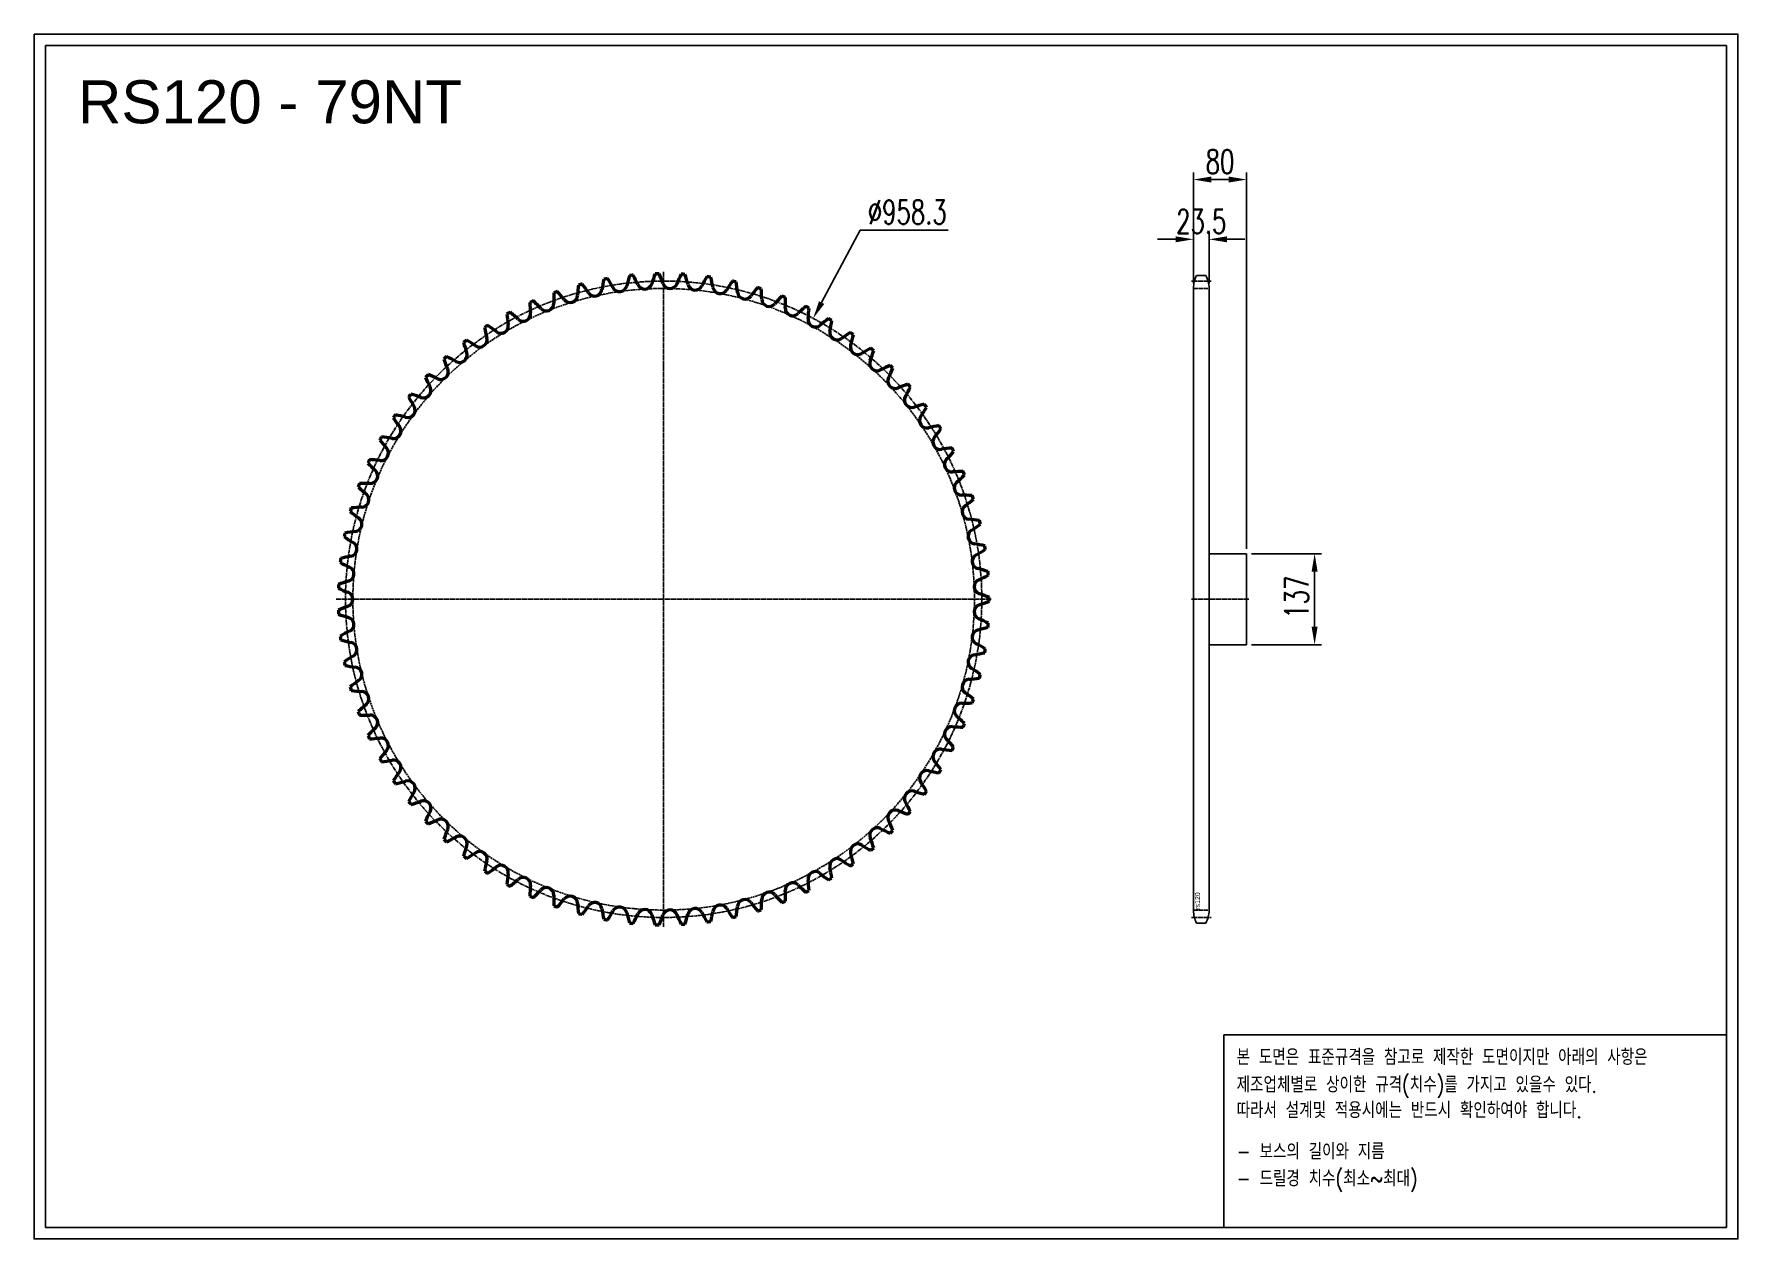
# Model space of a CAD drawing. Header units: millimetres. Extents: x -37232 to -34666, y 48101 to 49916.
import ezdxf

# ---------------------------------------------------------------- set-up
doc = ezdxf.new("R2010")
doc.units = ezdxf.units.MM
for name, pattern in [('AM_ISO02W050', [7.5, 6, -1.5]), ('AM_ISO02W050x2', [3.75, 3, -0.75]), ('AM_ISO08W050', [18, 12, -1.5, 3, -1.5]), ('AM_ISO08W050x2', [9, 6, -0.75, 1.5, -0.75])]:
    doc.linetypes.add(name, pattern=pattern)
for name, color, linetype, lineweight in [('AM_0N', 7, 'Continuous', 50), ('AM_3N', 6, 'AM_ISO02W050', 25), ('AM_7', 4, 'AM_ISO08W050', 25), ('AM_7N', 4, 'AM_ISO08W050', 25)]:
    doc.layers.add(name, color=color, linetype=linetype, lineweight=lineweight)
doc.layers.add('S-DIM', color=7, linetype='Continuous')
doc.styles.add('HAN', font='ROMANS.shx', dxfattribs={"width": 0.7, "bigfont": 'whgtxt.shx'})
doc.styles.add('HSG', font='SIMPLEX.shx', dxfattribs={"width": 0.7, "bigfont": 'HSG.shx'})
doc.styles.get("Standard").update_dxf_attribs({"font": 'arial.ttf'})
doc.dimstyles.new('APP50', dxfattribs={"dimscale": 15, "dimtxt": 2.4, "dimasz": 1.8, "dimexe": 0.7, "dimexo": 0.5, "dimgap": 0.6, "dimtad": 1, "dimtoh": 1, "dimdec": 1, "dimrnd": 0.01, "dimzin": 9, "dimdsep": 46, "dimtxsty": 'HSG', "dimcen": 0, "dimclrd": 1, "dimclre": 1, "dimclrt": 256, "dimazin": 2, "dimtp": 1, "dimtm": 1, "dimtfac": 0.5, "dimtdec": 1, "dimtofl": 0, "dimtmove": 0, "dimatfit": 3, "dimfxl": 0, "dimtvp": 1, "dimtolj": 2, "dimlwd": -1, "dimlwe": -1, "dimarcsym": 0})

# ---------------------------------------------------------------- blocks, each defined once
blk = doc.blocks.new('*D1')
at = {"layer": 'Defpoints', "color": 0, "transparency": 16777216}
for p in [(-35406.2, 49133), (-35406.2, 48996), (-35303.7, 48996)]:
    blk.add_point(p, dxfattribs=at)
at = {"layer": 'S-DIM', "color": 1, "transparency": 16777216}
for p, q in [((-35398.7, 49133), (-35293.2, 49133)), ((-35303.7, 49106), (-35303.7, 49023)), ((-35398.7, 48996), (-35293.2, 48996))]:
    blk.add_line(p, q, dxfattribs=at)
for points in [[(-35308.2, 49106), (-35299.2, 49106), (-35303.7, 49133)], [(-35308.2, 49023), (-35299.2, 49023), (-35303.7, 48996)]]:
    blk.add_solid(points, dxfattribs=at)
at = {"layer": 'S-DIM', "transparency": 16777216, "insert": (-35330.7, 49067.7), "char_height": 36, "attachment_point": 5, "rotation": 90, "style": 'HSG'}
blk.add_mtext('\\A2;137', dxfattribs=at)
blk = doc.blocks.new('*D2')
at = {"layer": 'Defpoints', "color": 0, "transparency": 16777216}
for p in [(-35462.7, 49606.5), (-35486.2, 49532.5), (-35462.7, 49532.5)]:
    blk.add_point(p, dxfattribs=at)
at = {"layer": 'S-DIM', "color": 1, "transparency": 16777216}
for p, q in [((-35513.2, 49606.5), (-35540.2, 49606.5)), ((-35486.2, 49540), (-35486.2, 49617)), ((-35462.7, 49540), (-35462.7, 49617)), ((-35435.7, 49606.5), (-35408.7, 49606.5))]:
    blk.add_line(p, q, dxfattribs=at)
for points in [[(-35513.2, 49611), (-35513.2, 49602), (-35486.2, 49606.5)], [(-35435.7, 49611), (-35435.7, 49602), (-35462.7, 49606.5)]]:
    blk.add_solid(points, dxfattribs=at)
at = {"layer": 'S-DIM', "transparency": 16777216, "insert": (-35474.4, 49633.5), "char_height": 36, "attachment_point": 5, "style": 'HSG'}
blk.add_mtext('\\A2;23.5', dxfattribs=at)
blk = doc.blocks.new('*D3')
at = {"layer": 'Defpoints', "color": 0, "transparency": 16777216}
for p in [(-35406.2, 49696.5), (-35486.2, 49532.5), (-35406.2, 49133)]:
    blk.add_point(p, dxfattribs=at)
at = {"layer": 'S-DIM', "color": 1, "transparency": 16777216}
for p, q in [((-35486.2, 49540), (-35486.2, 49707)), ((-35406.2, 49140.5), (-35406.2, 49707)), ((-35459.2, 49696.5), (-35433.2, 49696.5))]:
    blk.add_line(p, q, dxfattribs=at)
for points in [[(-35459.2, 49701), (-35459.2, 49692), (-35486.2, 49696.5)], [(-35433.2, 49701), (-35433.2, 49692), (-35406.2, 49696.5)]]:
    blk.add_solid(points, dxfattribs=at)
at = {"layer": 'S-DIM', "transparency": 16777216, "insert": (-35446.2, 49723.5), "char_height": 36, "attachment_point": 5, "style": 'HSG'}
blk.add_mtext('\\A2;80', dxfattribs=at)
blk = doc.blocks.new('notice1')
at = {"color": 4}
blk.add_lwpolyline([(-22142.12, 1735.9), (-22053.8, 1735.9), (-22053.8, 1702.07), (-22142.12, 1702.07)], close=True, dxfattribs=at)
at = {"color": 4, "style": 'HAN', "width": 0.8}
for s, p in [('본 도면은 표준규격을 참고로 제작한 도면이지만 아래의 사항은', (-22139.9, 1730.62)), ('제조업체별로 상이한 규격(치수)를 가지고 있을수 있다.', (-22139.9, 1725.78)), ('따라서 설계및 적용시에는 반드시 확인하여야 합니다.', (-22139.9, 1721.28)), ('- 보스의 길이와 지름', (-22139.9, 1714.03)), ('- 드릴경 치수(최소~최대)', (-22139.9, 1709.27))]:
    blk.add_text(s, height=2.7949, dxfattribs=at).set_placement(p)
blk = doc.blocks.new('*D5')
at = {"layer": 'Defpoints', "color": 0, "transparency": 16777216}
for p in [(-36058.9, 49487.4), (-36509.3, 48641.5)]:
    blk.add_point(p, dxfattribs=at)
at = {"layer": 'S-DIM', "color": 1, "linetype": 'ByBlock', "transparency": 16777216}
for p, q in [((-35988, 49620.5), (-36046.2, 49511.2)), ((-35855.4, 49620.5), (-35988, 49620.5))]:
    blk.add_line(p, q, dxfattribs=at)
at = {"layer": 'S-DIM', "color": 1, "transparency": 16777216}
blk.add_solid([(-36050.2, 49513.3), (-36042.2, 49509.1), (-36058.9, 49487.4)], dxfattribs=at)
at = {"layer": 'S-DIM', "transparency": 16777216, "insert": (-35917.2, 49647.5), "char_height": 36, "attachment_point": 5, "style": 'HSG'}
blk.add_mtext('\\A2;∅958.3', dxfattribs=at)

msp = doc.modelspace()

# ---------------------------------------------------------------- linework, layer by layer
for p, q in [((-35481.42, 49552.02), (-35467.39, 49552.02)), ((-35486.15, 49533.02), (-35486.15, 48595.86)), ((-35462.65, 49533.02), (-35462.65, 48595.86)), ((-35462.65, 49132.99), (-35406.15, 49132.99)), ((-35406.15, 49132.99), (-35406.15, 48995.99)), ((-35406.15, 48995.99), (-35462.65, 48995.99)), ((-35481.42, 48576.86), (-35467.39, 48576.86))]:
    msp.add_line(p, q)
for points in [[(-37232.29, 49915.58), (-34666.17, 49915.58), (-34666.17, 48101.15), (-37232.29, 48101.15)], [(-37215.01, 49898.3), (-34683.45, 49898.3), (-34683.45, 48118.43), (-37215.01, 48118.43)]]:
    msp.add_lwpolyline(points, close=True)
for centre, start, end in [((-35445.65, 49533.02), 152.02179, 180), ((-35503.15, 49533.02), 0, 27.97821), ((-35445.65, 48595.86), 180, 207.97821), ((-35503.15, 48595.86), 332.02179, 0)]:
    msp.add_arc(centre, 40.5, start, end)
at = {"layer": 'AM_0N'}
for centre, radius, start, end in [((-36128.77, 49489.52), 216.08, 163.2078, 167.40506), ((-36284.11, 49064.44), 490.22, 95.35937, 96.03303), ((-36520.35, 49450.46), 216.08, 23.98734, 28.1846), ((-36095.49, 49475.83), 216.08, 158.65084, 162.8481), ((-36284.11, 49064.44), 490.22, 90.80241, 91.47607), ((-36488.94, 49468.01), 216.08, 19.43038, 23.62764), ((-36063.4, 49459.55), 216.08, 154.09388, 158.29114), ((-36284.11, 49064.44), 490.22, 86.24545, 86.91911), ((-36456.23, 49483.01), 216.08, 14.87342, 19.07068), ((-36284.11, 49064.44), 490.22, 109.03026, 109.70392), ((-36604.89, 49383.69), 216.08, 37.65823, 41.85549), ((-36198.06, 49508.76), 216.08, 172.32173, 176.51899), ((-36284.11, 49064.44), 490.22, 104.4733, 105.14696), ((-36578.51, 49408.16), 216.08, 33.10127, 37.29852), ((-36388.1, 49532.3), 11.23, 213.10127, 351.96203), ((-36163.03, 49500.52), 216.08, 167.76477, 171.96203), ((-36284.11, 49064.44), 490.22, 99.91633, 100.58999), ((-36550.27, 49430.47), 216.08, 28.5443, 32.74156), ((-36350.6, 49539.08), 11.23, 208.5443, 347.40506), ((-36312.68, 49542.86), 11.23, 203.98734, 342.8481), ((-36274.58, 49543.62), 11.23, 199.43038, 338.29114), ((-36236.54, 49541.35), 11.23, 194.87342, 333.73418), ((-36032.71, 49440.76), 216.08, 149.53692, 153.73418), ((-36284.11, 49064.44), 490.22, 81.68849, 82.36215), ((-36422.43, 49495.36), 216.08, 10.31646, 14.51371), ((-36198.8, 49536.06), 11.23, 190.31646, 329.17722), ((-36003.6, 49419.6), 216.08, 144.97996, 149.17722), ((-36284.11, 49064.44), 490.22, 77.13152, 77.80518), ((-36387.75, 49504.98), 216.08, 5.75949, 9.95675), ((-36161.6, 49527.79), 11.23, 185.75949, 324.62025), ((-35976.27, 49396.19), 216.08, 140.42299, 144.62025), ((-36284.11, 49064.44), 490.22, 72.57456, 73.24822), ((-36352.42, 49511.83), 216.08, 1.20253, 5.39979), ((-36284.11, 49064.44), 490.22, 113.58722, 114.26088), ((-36269.53, 49516.78), 216.08, 181.43565, 185.63291), ((-36629.24, 49357.19), 216.08, 42.21519, 46.41245), ((-36460.9, 49509.92), 11.23, 222.21519, 1.07595), ((-36233.64, 49514.19), 216.08, 176.87869, 181.07595), ((-36424.95, 49522.56), 11.23, 217.65823, 356.51899), ((-36125.17, 49516.6), 11.23, 181.20253, 320.06329), ((-35950.89, 49370.68), 216.08, 135.86603, 140.06329), ((-36284.11, 49064.44), 490.22, 68.0176, 68.69126), ((-36089.75, 49502.54), 11.23, 176.64557, 315.50633), ((-36316.66, 49515.84), 216.08, 356.64557, 0.84283), ((-35927.61, 49343.24), 216.08, 131.30907, 135.50633), ((-36284.11, 49064.44), 490.22, 63.46064, 64.1343), ((-36280.7, 49517), 216.08, 352.08861, 356.28587), ((-36284.11, 49064.44), 490.22, 122.70114, 123.37481), ((-36671.26, 49298.83), 216.08, 51.32911, 55.52637), ((-36529.23, 49476.29), 11.23, 231.32911, 10.18987), ((-36284.11, 49064.44), 490.22, 118.14418, 118.81784), ((-36305.51, 49516.5), 216.08, 185.99261, 190.18987), ((-36651.41, 49328.85), 216.08, 46.77215, 50.96941), ((-36495.73, 49494.47), 11.23, 226.77215, 5.63291), ((-36055.56, 49485.71), 11.23, 172.08861, 310.94937), ((-35906.59, 49314.03), 216.08, 126.75211, 130.94937), ((-36284.11, 49064.44), 490.22, 58.90368, 59.57734), ((-36244.75, 49515.3), 216.08, 347.53165, 351.7289), ((-36284.11, 49064.44), 490.22, 127.25811, 127.93177), ((-36376.85, 49507.41), 216.08, 195.10654, 199.3038), ((-36688.66, 49267.33), 216.08, 55.88608, 60.08333), ((-36561.18, 49455.52), 11.23, 235.88608, 14.74684), ((-36341.36, 49513.38), 216.08, 190.54958, 194.74684), ((-36022.81, 49466.22), 11.23, 167.53165, 306.39241), ((-35887.95, 49283.25), 216.08, 122.19515, 126.39241), ((-36284.11, 49064.44), 490.22, 54.34671, 55.02037), ((-36209.05, 49510.74), 216.08, 342.97468, 347.17194), ((-36284.11, 49064.44), 490.22, 131.81507, 132.48873), ((-36411.75, 49498.64), 216.08, 199.6635, 203.86076), ((-36703.5, 49234.54), 216.08, 60.44304, 64.6403), ((-36591.37, 49432.27), 11.23, 240.44304, 19.3038), ((-35991.71, 49444.19), 11.23, 162.97468, 301.83544), ((-35871.82, 49251.08), 216.08, 117.63818, 121.83544), ((-35962.47, 49419.76), 11.23, 158.41772, 297.27848), ((-36173.83, 49503.37), 216.08, 338.41772, 342.61498), ((-36284.11, 49064.44), 490.22, 49.78975, 50.46341), ((-36284.11, 49064.44), 490.22, 136.37203, 137.04569), ((-36445.84, 49487.13), 216.08, 204.22046, 208.41772), ((-36715.69, 49200.69), 216.08, 65, 69.19726), ((-36619.62, 49406.69), 11.23, 245, 23.86076), ((-35858.29, 49217.74), 216.08, 113.08122, 117.27848), ((-35935.25, 49393.08), 11.23, 153.86076, 292.72152), ((-36139.31, 49493.22), 216.08, 333.86076, 338.05802), ((-36284.11, 49064.44), 490.22, 45.23279, 45.90645), ((-36284.11, 49064.44), 490.22, 140.92899, 141.60265), ((-36725.15, 49165.97), 216.08, 69.55696, 73.75422), ((-36645.76, 49378.95), 11.23, 249.55696, 28.41772), ((-35847.46, 49183.42), 216.08, 108.52426, 112.72152), ((-36105.7, 49480.36), 216.08, 329.3038, 333.50106), ((-36284.11, 49064.44), 490.22, 40.67583, 41.34949), ((-36669.6, 49349.23), 11.23, 254.11392, 32.97468), ((-36478.91, 49472.94), 216.08, 208.77743, 212.97468), ((-35910.25, 49364.33), 11.23, 149.3038, 288.16456), ((-35839.38, 49148.35), 216.08, 103.9673, 108.16456), ((-36073.22, 49464.87), 216.08, 324.74684, 328.94409), ((-36284.11, 49064.44), 490.22, 36.11887, 36.79253), ((-36691.01, 49317.7), 11.23, 258.67089, 37.53165), ((-36284.11, 49064.44), 490.22, 145.48595, 146.15962), ((-36510.75, 49456.17), 216.08, 213.33439, 217.53165), ((-36731.82, 49130.61), 216.08, 74.11392, 78.31118), ((-35887.6, 49333.68), 11.23, 144.74684, 283.60759), ((-35834.12, 49112.75), 216.08, 99.41034, 103.60759), ((-36042.07, 49446.85), 216.08, 320.18987, 324.38713), ((-36284.11, 49064.44), 490.22, 31.5619, 32.23556), ((-36284.11, 49064.44), 490.22, 150.04292, 150.71658), ((-36541.16, 49436.93), 216.08, 217.89135, 222.08861), ((-36735.66, 49094.83), 216.08, 78.67089, 82.86814), ((-35867.46, 49301.32), 11.23, 140.18987, 279.05063), ((-36284.11, 49064.44), 490.22, 154.59988, 155.27354), ((-36736.65, 49058.85), 216.08, 83.22785, 87.42511), ((-36709.84, 49284.57), 11.23, 263.22785, 42.08861), ((-35831.71, 49076.85), 216.08, 94.85337, 99.05063), ((-35849.96, 49267.47), 11.23, 135.63291, 274.49367), ((-36012.45, 49426.41), 216.08, 315.63291, 319.83017), ((-36284.11, 49064.44), 490.22, 27.00494, 27.6786), ((-36569.94, 49415.33), 216.08, 222.44831, 226.64557), ((-36725.99, 49250.05), 11.23, 267.78481, 46.64557), ((-35832.15, 49040.87), 216.08, 90.29641, 94.49367), ((-35984.55, 49403.68), 216.08, 311.07595, 315.27321), ((-36284.11, 49064.44), 490.22, 22.44798, 23.12164), ((-36284.11, 49064.44), 490.22, 159.15684, 159.8305), ((-36596.92, 49391.51), 216.08, 227.00527, 231.20253), ((-36734.77, 49022.92), 216.08, 87.78481, 91.98207), ((-36739.34, 49214.36), 11.23, 272.34177, 51.20253), ((-35835.2, 49232.33), 11.23, 131.07595, 269.93671), ((-35835.45, 49005.03), 216.08, 85.73945, 89.93671), ((-36284.11, 49064.44), 490.22, 17.89102, 18.56468), ((-36284.11, 49064.44), 490.22, 163.7138, 164.38746), ((-36621.91, 49365.62), 216.08, 231.56224, 235.75949), ((-36730.05, 48987.24), 216.08, 92.34177, 96.53903), ((-35823.28, 49196.14), 11.23, 126.51899, 265.37975), ((-35958.55, 49378.81), 216.08, 306.51899, 310.71625), ((-36749.81, 49177.71), 11.23, 276.89873, 55.75949), ((-35814.27, 49159.11), 11.23, 121.96203, 260.82278), ((-35841.59, 48969.58), 216.08, 81.18249, 85.37975), ((-35934.6, 49351.95), 216.08, 301.96203, 306.15928), ((-36284.11, 49064.44), 490.22, 13.33406, 14.00772), ((-36284.11, 49064.44), 490.22, 168.27076, 168.94443), ((-36644.77, 49337.83), 216.08, 236.1192, 240.31646), ((-36722.51, 48952.06), 216.08, 96.89873, 101.09599), ((-36757.34, 49140.36), 11.23, 281.4557, 60.31646), ((-35850.53, 48934.72), 216.08, 76.62553, 80.82278), ((-36284.11, 49064.44), 490.22, 8.77709, 9.45075), ((-36284.11, 49064.44), 490.22, 172.82773, 173.50139), ((-36665.36, 49308.31), 216.08, 240.67616, 244.87342), ((-36712.19, 48917.58), 216.08, 101.4557, 105.65295), ((-35808.24, 49121.48), 11.23, 117.40506, 256.26582), ((-35912.86, 49323.27), 216.08, 297.40506, 301.60232), ((-36699.17, 48884.03), 216.08, 106.01266, 110.20992), ((-36761.87, 49102.52), 11.23, 286.01266, 64.87342), ((-35805.21, 49083.49), 11.23, 112.8481, 251.70886), ((-35862.2, 48900.68), 216.08, 72.06856, 76.26582), ((-35893.47, 49292.96), 216.08, 292.8481, 297.04536), ((-36284.11, 49064.44), 490.22, 4.22013, 4.89379), ((-36284.11, 49064.44), 490.22, 177.38469, 178.05835), ((-36683.53, 49277.25), 216.08, 245.23312, 249.43038), ((-36763.39, 49064.44), 11.23, 290.56962, 69.43038), ((-35876.55, 48867.68), 216.08, 67.5116, 71.70886), ((-36284.11, 49064.44), 490.22, 359.66317, 0.33683), ((-36683.53, 48851.63), 216.08, 110.56962, 114.76688), ((-36284.11, 49064.44), 490.22, 181.94165, 182.61531), ((-36699.17, 49244.84), 216.08, 249.79008, 253.98734), ((-35805.21, 49045.38), 11.23, 108.29114, 247.1519), ((-35876.55, 49261.2), 216.08, 288.29114, 292.4884), ((-36665.36, 48820.57), 216.08, 115.12658, 119.32384), ((-36761.87, 49026.36), 11.23, 295.12658, 73.98734), ((-35808.24, 49007.4), 11.23, 103.73418, 242.59494), ((-35862.2, 49228.2), 216.08, 283.73418, 287.93144), ((-35893.47, 48835.92), 216.08, 62.95464, 67.1519), ((-36284.11, 49064.44), 490.22, 355.10621, 355.77987), ((-36284.11, 49064.44), 490.22, 186.49861, 187.17227), ((-36712.19, 49211.3), 216.08, 254.34705, 258.5443), ((-36757.34, 48988.52), 11.23, 299.68354, 78.5443), ((-35912.86, 48805.6), 216.08, 58.39768, 62.59494), ((-36284.11, 49064.44), 490.22, 350.54925, 351.22291), ((-36644.77, 48791.05), 216.08, 119.68354, 123.8808), ((-36284.11, 49064.44), 490.22, 191.05557, 191.72924), ((-36722.51, 49176.82), 216.08, 258.90401, 263.10127), ((-36749.81, 48951.16), 11.23, 304.24051, 83.10127), ((-35814.27, 48969.77), 11.23, 99.17722, 238.03797), ((-35850.53, 49194.16), 216.08, 279.17722, 283.37447), ((-36621.91, 48763.26), 216.08, 124.24051, 128.43776), ((-35823.28, 48932.74), 11.23, 94.62025, 233.48101), ((-35841.59, 49159.3), 216.08, 274.62025, 278.81751), ((-35934.6, 48776.93), 216.08, 53.84072, 58.03797), ((-36284.11, 49064.44), 490.22, 345.99228, 346.66594), ((-36284.11, 49064.44), 490.22, 195.61254, 196.2862), ((-36730.05, 49141.63), 216.08, 263.46097, 267.65823), ((-36739.34, 48914.52), 11.23, 308.79747, 87.65823), ((-35958.55, 48750.07), 216.08, 49.28375, 53.48101), ((-36284.11, 49064.44), 490.22, 341.43532, 342.10898), ((-36596.92, 48737.37), 216.08, 128.79747, 132.99473), ((-36284.11, 49064.44), 490.22, 200.1695, 200.84316), ((-36734.77, 49105.96), 216.08, 268.01793, 272.21519), ((-36725.99, 48878.83), 11.23, 313.35443, 92.21519), ((-35835.2, 48896.54), 11.23, 90.06329, 228.92405), ((-35984.55, 48725.19), 216.08, 44.72679, 48.92405), ((-35835.45, 49123.84), 216.08, 270.06329, 274.26055), ((-36569.94, 48713.55), 216.08, 133.35443, 137.55169), ((-36284.11, 49064.44), 490.22, 204.72646, 205.40012), ((-35849.96, 48861.41), 11.23, 85.50633, 224.36709), ((-35832.15, 49088.01), 216.08, 265.50633, 269.70359), ((-36284.11, 49064.44), 490.22, 336.87836, 337.55202), ((-36736.65, 49070.02), 216.08, 272.57489, 276.77215), ((-36541.16, 48691.95), 216.08, 137.91139, 142.10865), ((-36709.84, 48844.31), 11.23, 317.91139, 96.77215), ((-35867.46, 48827.56), 11.23, 80.94937, 219.81013), ((-35831.71, 49052.03), 216.08, 260.94937, 265.14663), ((-36012.45, 48702.47), 216.08, 40.16983, 44.36709), ((-36284.11, 49064.44), 490.22, 332.3214, 332.99506), ((-36284.11, 49064.44), 490.22, 209.28342, 209.95708), ((-36735.66, 49034.05), 216.08, 277.13186, 281.32911), ((-36691.01, 48811.18), 11.23, 322.46835, 101.32911), ((-36042.07, 48682.03), 216.08, 35.61287, 39.81013), ((-36284.11, 49064.44), 490.22, 327.76444, 328.4381), ((-36510.75, 48672.71), 216.08, 142.46835, 146.66561), ((-36284.11, 49064.44), 490.22, 213.84038, 214.51405), ((-36731.82, 48998.27), 216.08, 281.68882, 285.88608), ((-36669.6, 48779.65), 11.23, 327.02532, 105.88608), ((-35887.6, 48795.2), 11.23, 76.39241, 215.25316), ((-36073.22, 48664.01), 216.08, 31.05591, 35.25316), ((-35834.12, 49016.12), 216.08, 256.39241, 260.58966), ((-36478.91, 48655.94), 216.08, 147.02532, 151.22257), ((-36284.11, 49064.44), 490.22, 218.39735, 219.07101), ((-36725.15, 48962.91), 216.08, 286.24578, 290.44304), ((-36645.76, 48749.92), 11.23, 331.58228, 110.44304), ((-35910.25, 48764.55), 11.23, 71.83544, 210.6962), ((-36105.7, 48648.52), 216.08, 26.49894, 30.6962), ((-35839.38, 48980.52), 216.08, 251.83544, 256.0327), ((-36284.11, 49064.44), 490.22, 323.20747, 323.88113), ((-36445.84, 48641.75), 216.08, 151.58228, 155.77954), ((-36715.69, 48928.19), 216.08, 290.80274, 295), ((-36619.62, 48722.19), 11.23, 336.13924, 115), ((-35935.25, 48735.8), 11.23, 67.27848, 206.13924), ((-36139.31, 48635.66), 216.08, 21.94198, 26.13924), ((-35847.46, 48945.46), 216.08, 247.27848, 251.47574), ((-36284.11, 49064.44), 490.22, 318.65051, 319.32417), ((-36284.11, 49064.44), 490.22, 222.95431, 223.62797), ((-36411.75, 48630.24), 216.08, 156.13924, 160.3365), ((-36703.5, 48894.33), 216.08, 295.3597, 299.55696), ((-36591.37, 48696.61), 11.23, 340.6962, 119.55696), ((-35962.47, 48709.12), 11.23, 62.72152, 201.58228), ((-35858.29, 48911.14), 216.08, 242.72152, 246.91878), ((-36284.11, 49064.44), 490.22, 314.09355, 314.76721), ((-36284.11, 49064.44), 490.22, 227.51127, 228.18493), ((-36376.85, 48621.47), 216.08, 160.6962, 164.89346), ((-36688.66, 48861.55), 216.08, 299.91667, 304.11392), ((-36561.18, 48673.36), 11.23, 345.25316, 124.11392), ((-35991.71, 48684.69), 11.23, 58.16456, 197.02532), ((-36209.05, 48618.13), 216.08, 12.82806, 17.02532), ((-35871.82, 48877.79), 216.08, 238.16456, 242.36182), ((-36173.83, 48625.51), 216.08, 17.38502, 21.58228), ((-36284.11, 49064.44), 490.22, 309.53659, 310.21025), ((-36284.11, 49064.44), 490.22, 232.06823, 232.74189), ((-36341.36, 48615.5), 216.08, 165.25316, 169.45042), ((-36284.11, 49064.44), 490.22, 236.62519, 237.29886), ((-36671.26, 48830.05), 216.08, 304.47363, 308.67089), ((-36529.23, 48652.58), 11.23, 349.81013, 128.67089), ((-36055.56, 48643.17), 11.23, 49.05063, 187.91139), ((-36022.81, 48662.66), 11.23, 53.60759, 192.46835), ((-36244.75, 48613.58), 216.08, 8.2711, 12.46835), ((-35887.95, 48845.63), 216.08, 233.60759, 237.80485), ((-36284.11, 49064.44), 490.22, 304.97963, 305.65329), ((-36305.51, 48612.37), 216.08, 169.81013, 174.00739), ((-36284.11, 49064.44), 490.22, 241.18216, 241.85582), ((-36651.41, 48800.03), 216.08, 309.03059, 313.22785), ((-36495.73, 48634.41), 11.23, 354.36709, 133.22785), ((-36269.53, 48612.1), 216.08, 174.36709, 178.56435), ((-36460.9, 48618.96), 11.23, 358.92405, 137.78481), ((-36089.75, 48626.34), 11.23, 44.49367, 183.35443), ((-35927.61, 48785.64), 216.08, 224.49367, 228.69093), ((-36280.7, 48611.88), 216.08, 3.71413, 7.91139), ((-35906.59, 48814.84), 216.08, 229.05063, 233.24789), ((-36284.11, 49064.44), 490.22, 300.42266, 301.09632), ((-36284.11, 49064.44), 490.22, 245.73912, 246.41278), ((-36629.24, 48771.69), 216.08, 313.58755, 317.78481), ((-36233.64, 48614.69), 216.08, 178.92405, 183.12131), ((-36284.11, 49064.44), 490.22, 250.29608, 250.96974), ((-36604.89, 48745.19), 216.08, 318.14451, 322.34177), ((-36424.95, 48606.32), 11.23, 3.48101, 142.34177), ((-36198.06, 48620.12), 216.08, 183.48101, 187.67827), ((-36578.51, 48720.71), 216.08, 322.70148, 326.89873), ((-36388.1, 48596.58), 11.23, 8.03797, 146.89873), ((-36198.8, 48592.81), 11.23, 30.82278, 169.68354), ((-36161.6, 48601.08), 11.23, 35.37975, 174.24051), ((-35976.27, 48732.69), 216.08, 215.37975, 219.57701), ((-36352.42, 48617.05), 216.08, 354.60021, 358.79747), ((-36125.17, 48612.28), 11.23, 39.93671, 178.79747), ((-35950.89, 48758.2), 216.08, 219.93671, 224.13397), ((-36284.11, 49064.44), 490.22, 291.30874, 291.9824), ((-36316.66, 48613.04), 216.08, 359.15717, 3.35443), ((-36284.11, 49064.44), 490.22, 295.8657, 296.53936), ((-36284.11, 49064.44), 490.22, 254.85304, 255.5267), ((-36163.03, 48628.36), 216.08, 188.03797, 192.23523), ((-36284.11, 49064.44), 490.22, 259.41001, 260.08367), ((-36550.27, 48698.41), 216.08, 327.25844, 331.4557), ((-36350.6, 48589.8), 11.23, 12.59494, 151.4557), ((-36128.77, 48639.36), 216.08, 192.59494, 196.7922), ((-36284.11, 49064.44), 490.22, 263.96697, 264.64063), ((-36520.35, 48678.42), 216.08, 331.8154, 336.01266), ((-36312.68, 48586.01), 11.23, 17.1519, 156.01266), ((-36095.49, 48653.05), 216.08, 197.1519, 201.34916), ((-36488.94, 48660.87), 216.08, 336.37236, 340.56962), ((-36274.58, 48585.26), 11.23, 21.70886, 160.56962), ((-36063.4, 48669.33), 216.08, 201.70886, 205.90612), ((-36456.23, 48645.87), 216.08, 340.92932, 345.12658), ((-36236.54, 48587.53), 11.23, 26.26582, 165.12658), ((-36032.71, 48688.12), 216.08, 206.26582, 210.46308), ((-36284.11, 49064.44), 490.22, 277.63785, 278.31151), ((-36422.43, 48633.52), 216.08, 345.48629, 349.68354), ((-36003.6, 48709.28), 216.08, 210.82278, 215.02004), ((-36284.11, 49064.44), 490.22, 282.19482, 282.86848), ((-36387.75, 48623.89), 216.08, 350.04325, 354.24051), ((-36284.11, 49064.44), 490.22, 286.75178, 287.42544), ((-36284.11, 49064.44), 490.22, 268.52393, 269.19759), ((-36284.11, 49064.44), 490.22, 273.08089, 273.75455)]:
    msp.add_arc(centre, radius, start, end, dxfattribs=at)
at = {"layer": 'AM_3N', "linetype": 'AM_ISO02W050x2'}
for p, q in [((-35486.15, 49532.49), (-35462.65, 49532.49)), ((-35486.15, 48596.39), (-35462.65, 48596.39))]:
    msp.add_line(p, q, dxfattribs=at)
msp.add_circle((-36284.11, 49064.44), 468.05, dxfattribs=at)
at = {"layer": 'AM_7', "linetype": 'AM_ISO08W050x2'}
for p, q in [((-35489.15, 49543.61), (-35459.65, 49543.61)), ((-35489.15, 49064.49), (-35402.72, 49064.49)), ((-35489.15, 48585.27), (-35459.65, 48585.27))]:
    msp.add_line(p, q, dxfattribs=at)
msp.add_circle((-36284.11, 49064.44), 479.17, dxfattribs=at)
at = {"layer": 'AM_7N', "linetype": 'AM_ISO08W050x2'}
for p, q in [((-36284.11, 48571.22), (-36284.11, 49557.66)), ((-36777.33, 49064.44), (-35790.89, 49064.44))]:
    msp.add_line(p, q, dxfattribs=at)

# ---------------------------------------------------------------- block references
at = {"xscale": 8.568015886756081, "yscale": 8.568015886756081, "zscale": 8.568015886756081}
msp.add_blockref('notice1', (154273.83, 33535.09), dxfattribs=at)

# ---------------------------------------------------------------- texts
msp.add_text('RS120 - 79NT', height=64.8011).set_placement((-37166.21, 49781.22))
msp.add_text('rs120', height=7.5, rotation=90).set_placement((-35476.31, 48596.97))

# ---------------------------------------------------------------- dimensions: what is measured, and where the dimension line sits
at = {"layer": 'S-DIM'}
dim = msp.add_linear_dim(base=(-35406.15, 49696.49), p1=(-35486.15, 49532.49), p2=(-35406.15, 49132.99), dimstyle='APP50', dxfattribs=at)
dim.commit()
dim.dimension.update_dxf_attribs({"geometry": '*D3', "text_midpoint": (-35446.15, 49723.49)})
dim = msp.add_diameter_dim_2p(p1=(-36509.34, 48641.51), p2=(-36058.88, 49487.37), dimstyle='APP50', override={"dimarcsym": 1}, dxfattribs=at)
dim.commit()
dim.dimension.update_dxf_attribs({"geometry": '*D5', "text_midpoint": (-35917.2, 49620.46), "dimtype": 131})
dim = msp.add_linear_dim(base=(-35462.65, 49606.49), p1=(-35486.15, 49532.49), p2=(-35462.65, 49532.49), dimstyle='APP50', dxfattribs=at)
dim.commit()
dim.dimension.update_dxf_attribs({"geometry": '*D2', "text_midpoint": (-35474.4, 49606.49), "dimtype": 128})
dim = msp.add_linear_dim(base=(-35303.68, 48995.99), p1=(-35406.15, 49132.99), p2=(-35406.15, 48995.99), angle=90, dimstyle='APP50', dxfattribs=at)
dim.commit()
dim.dimension.update_dxf_attribs({"geometry": '*D1', "text_midpoint": (-35303.68, 49067.72), "dimtype": 128})

doc.saveas('drawing.dxf')
